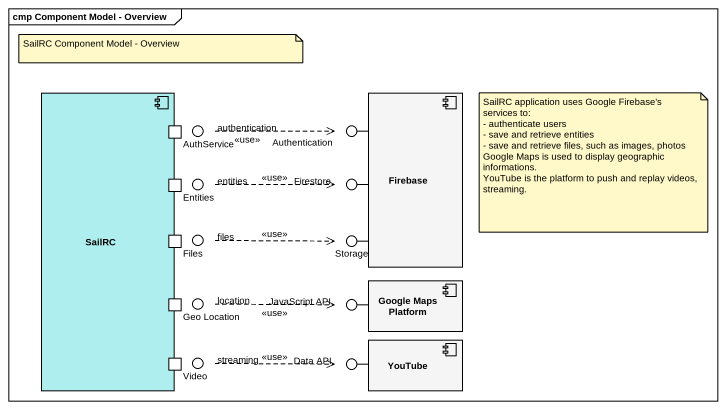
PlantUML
@startuml
mainframe cmp Component Model - Overview
component SailRC #AFEEEE {
  port AuthService
  port Entities
  port Files
  port "Geo Location" as Geo_Location
  port Video
}
component Firebase #F5F5F5
() authentication
() Authentication
() entities
() Firestore
() files
() "Storage" as Storage_
() location
() "JavaScript API" as JavaScript_API
component "Google Maps Platform" as Google_Maps_Platform #F5F5F5
component YouTube #F5F5F5
() streaming
() "Data API" as Data_API
Firebase -up- Authentication
Firebase -left- Firestore
Firebase -- Storage_
Google_Maps_Platform -left- JavaScript_API
YouTube -left- Data_API
authentication .right.> Authentication : <<use>>
entities .right.> Firestore : <<use>>
files .right.> Storage_ : <<use>>
location .right.> JavaScript_API : <<use>>
streaming .right.> Data_API : <<use>>
note as N1
  SailRC Component Model - Overview
end note
note as N2
  SailRC application uses Google Firebase's services to:
  - authenticate users
  - save and retrieve entities
  - save and retrieve files, such as images, photos
  Google Maps is used to display geographic informations.
  YouTube is the platform to push and replay videos, streaming.
end note
@enduml
